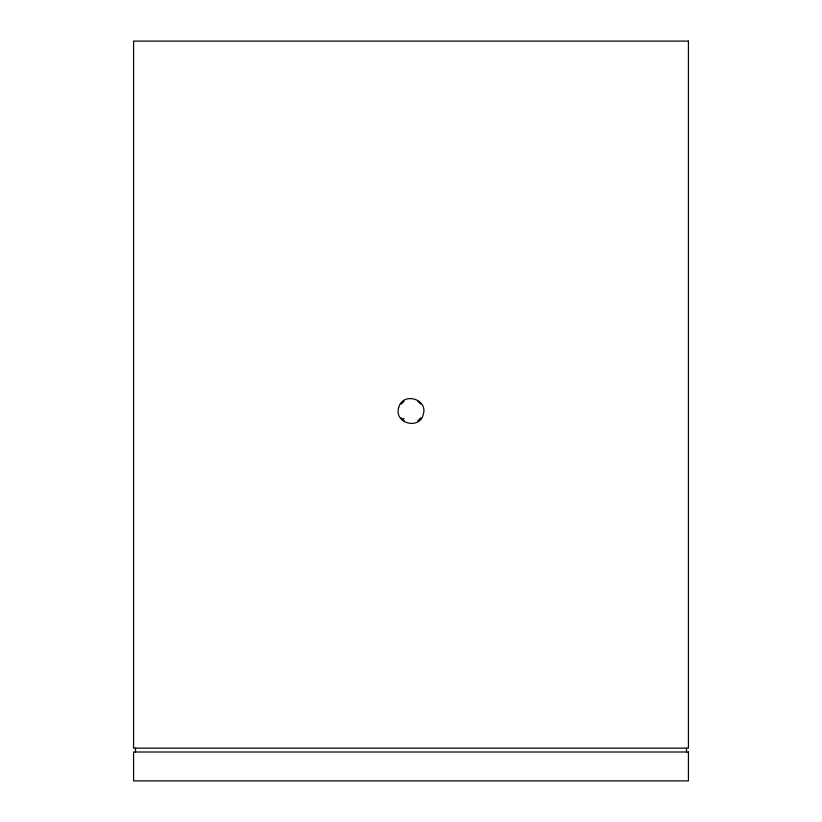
<?xml version="1.0" encoding="UTF-8"?>
<svg xmlns="http://www.w3.org/2000/svg" width="822" height="822" viewBox="0 0 822 822"><rect width="100%" height="100%" fill="white"/><g stroke="black" fill="none" stroke-linecap="round" stroke-linejoin="round"><path stroke-width="1.23" d="M401.208 404.147L404.147 401.208M420.792 417.853L417.853 420.792M403.458 418.542L404.085 418.501M417.853 401.208L420.792 404.147M404.147 420.792L401.208 417.853M686.493 748.143L686.493 752.007M135.507 748.143L135.507 752.007M398.67 407.691C393.83 423.371 419.682 430.296 423.33 414.309C428.17 398.629 402.318 391.704 398.67 407.691M688.425 41.1L133.575 41.1L133.575 748.143L688.425 748.143L688.425 41.1M688.425 752.007L133.575 752.007L133.575 780.9L688.425 780.9L688.425 752.007"/></g></svg>
